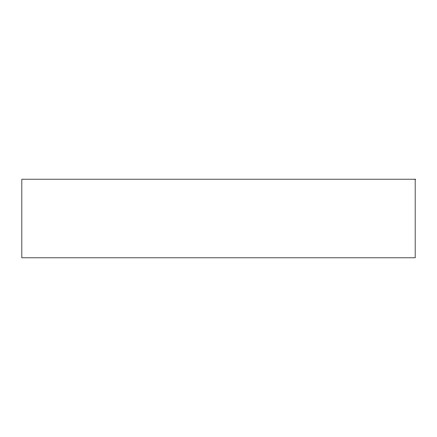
<?xml version="1.0" encoding="UTF-8"?>
<svg xmlns="http://www.w3.org/2000/svg" width="437" height="437" viewBox="0 0 437 437"><rect width="100%" height="100%" fill="white"/><g stroke="black" fill="none" stroke-linecap="round" stroke-linejoin="round"><path stroke-width="0.66" d="M415.15 179.17L21.85 179.17L21.85 257.83L415.15 257.83L415.15 179.17"/></g></svg>
